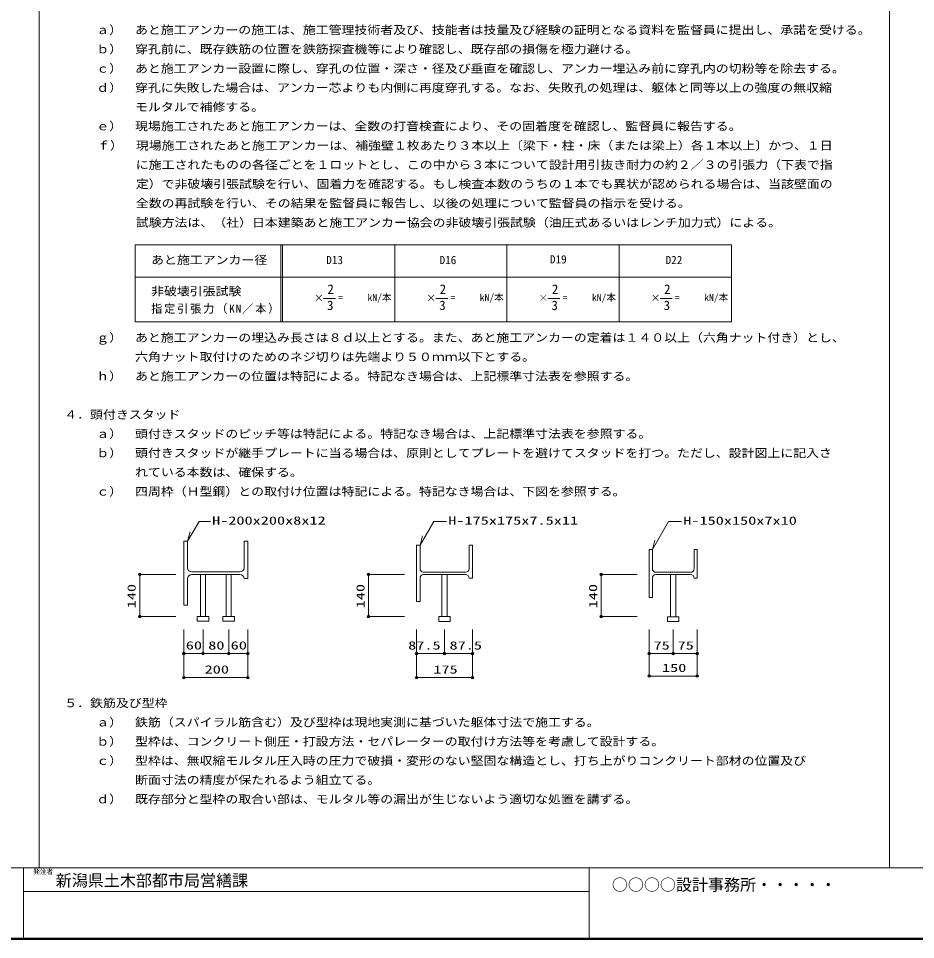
# Model space of a CAD drawing. Units: millimetres on the paper, with parts at other scales. Extents: x -397 to 404, y -278 to 276.
# Drawn here: x -170.5 to 109.3, y -278.2 to 9.2 of the extents above; entities that cross this region are included whole.
import ezdxf
from ezdxf.enums import TextEntityAlignment as Align

# ---------------------------------------------------------------- set-up
doc = ezdxf.new("R2010")
doc.units = ezdxf.units.MM
doc.header["$PDMODE"] = 32
doc.header["$PDSIZE"] = 0.8
for name, color, linetype, lineweight in [('4-0_補助線', 4, 'Continuous', 9), ('4-2_躯体', 4, 'Continuous', 9), ('4-3_壁\u3000下地', 4, 'Continuous', 13), ('4-7', 4, 'Continuous', 13), ('4-8_寸法', 3, 'Continuous', 18), ('4-9_文字', 5, 'Continuous', 25), ('4-B', 3, 'Continuous', 18), ('4-F', 2, 'Continuous', 18)]:
    doc.layers.add(name, color=color, linetype=linetype, lineweight=lineweight)
doc.layers.add('4-1_通り芯', color=4, linetype='Continuous')
doc.styles.add('ＭＳ ゴシック', font='')
doc.styles.get('ＭＳ ゴシック').set_extended_font_data('MS Gothic')

msp = doc.modelspace()

# ---------------------------------------------------------------- linework, layer by layer
at = {"layer": '4-0_補助線'}
for p, q in [((-132.663, -164.233), (-132.663, -177.393)), ((-121.419, -164.233), (-132.663, -164.233)), ((-61.283, -164.233), (-61.283, -177.393)), ((-50.039, -164.233), (-61.283, -164.233)), ((11.277, -164.233), (11.277, -177.393)), ((22.521, -164.233), (11.277, -164.233)), ((-121.419, -177.393), (-132.663, -177.393)), ((-50.039, -177.393), (-61.283, -177.393)), ((22.521, -177.393), (11.277, -177.393)), ((-118.923, -181.433), (-118.923, -188.933)), ((-112.923, -181.433), (-112.923, -188.933)), ((-104.923, -181.433), (-104.923, -188.933)), ((-98.923, -181.433), (-98.923, -188.933)), ((-46.343, -181.433), (-46.343, -188.933)), ((-37.603, -181.433), (-37.603, -188.933)), ((-28.843, -181.433), (-28.843, -188.933)), ((26.217, -181.433), (26.217, -188.933)), ((33.717, -181.433), (33.717, -188.933)), ((41.217, -181.433), (41.217, -188.933)), ((-118.923, -188.933), (-118.923, -196.433)), ((-98.923, -188.933), (-98.923, -196.433)), ((-46.343, -188.933), (-46.343, -196.433)), ((-28.843, -188.933), (-28.843, -196.433)), ((26.217, -188.933), (26.217, -195.933)), ((-98.923, -196.433), (-118.923, -196.433)), ((-46.343, -196.433), (-28.843, -196.433)), ((41.217, -195.933), (26.217, -195.933))]:
    msp.add_line(p, q, dxfattribs=at)
for points in [[(-118.923, -188.933), (-112.923, -188.933), (-104.923, -188.933), (-98.923, -188.933)], [(-46.343, -188.933), (-37.603, -188.933), (-28.843, -188.933)], [(26.217, -188.933), (33.717, -188.933), (41.217, -188.933), (41.217, -195.933)]]:
    msp.add_lwpolyline(points, dxfattribs=at)
for p in [(-132.663, -164.233), (-61.283, -164.233), (11.277, -164.233), (-132.663, -177.393), (-61.283, -177.393), (11.277, -177.393), (-118.923, -188.933), (-112.923, -188.933), (-104.923, -188.933), (-98.923, -188.933), (-46.343, -188.933), (-37.603, -188.933), (-28.843, -188.933), (26.217, -188.933), (33.717, -188.933), (41.217, -188.933), (-118.923, -196.433), (-98.923, -196.433), (-46.343, -196.433), (-28.843, -196.433), (26.217, -195.933), (41.217, -195.933)]:
    msp.add_point(p, dxfattribs=at)
at = {"layer": '4-2_躯体'}
for p, q in [((-117.723, -153.853), (-116.943, -150.953)), ((-45.243, -155.133), (-44.483, -152.233)), ((27.217, -156.433), (27.997, -153.533))]:
    msp.add_line(p, q, dxfattribs=at)
for points in [[(-117.723, -153.853), (-114.163, -147.713), (-110.603, -147.713)], [(-45.243, -155.133), (-40.963, -147.733), (-36.943, -147.733)], [(27.217, -156.433), (32.217, -147.753), (36.357, -147.753)]]:
    msp.add_lwpolyline(points, dxfattribs=at)
at = {"layer": '4-7', "color": 6}
for p, q in [((-88.623, -61.453), (-88.623, -85.453)), ((-88.123, -61.453), (-88.123, -85.453)), ((-53.123, -61.453), (-53.123, -85.453)), ((-18.123, -61.453), (-18.123, -85.453)), ((16.877, -61.453), (16.877, -85.453)), ((51.877, -61.453), (51.877, -85.453)), ((51.877, -71.453), (-134.123, -71.453)), ((51.877, -85.453), (-134.123, -85.453))]:
    msp.add_line(p, q, dxfattribs=at)
msp.add_lwpolyline([(51.877, -61.453), (-134.123, -61.453), (-134.123, -85.453)], dxfattribs=at)
at = {"layer": '4-8_寸法'}
for p, q in [((-113.723, -177.353), (-113.723, -164.253)), ((-112.123, -177.353), (-112.123, -164.253)), ((-105.723, -177.353), (-105.723, -164.253)), ((-104.123, -177.353), (-104.123, -164.253)), ((-38.403, -177.393), (-38.403, -164.273)), ((-36.803, -177.393), (-36.803, -164.273)), ((32.917, -177.433), (32.917, -164.273)), ((34.517, -177.433), (34.517, -164.273)), ((-114.723, -177.353), (-111.123, -177.353)), ((-114.723, -178.853), (-114.723, -177.353)), ((-111.123, -177.353), (-111.123, -178.853)), ((-106.723, -177.353), (-103.123, -177.353)), ((-106.723, -178.853), (-106.723, -177.353)), ((-103.123, -177.353), (-103.123, -178.853)), ((-39.403, -177.393), (-35.803, -177.393)), ((-39.403, -178.893), (-39.403, -177.393)), ((-35.803, -177.393), (-35.803, -178.893)), ((31.917, -177.433), (35.517, -177.433)), ((31.917, -178.933), (31.917, -177.433)), ((35.517, -177.433), (35.517, -178.933)), ((-114.723, -178.853), (-111.123, -178.853)), ((-106.723, -178.853), (-103.123, -178.853)), ((-39.403, -178.893), (-35.803, -178.893)), ((31.917, -178.933), (35.517, -178.933))]:
    msp.add_line(p, q, dxfattribs=at)
at = {"layer": '4-9_文字', "color": 7, "lineweight": 13}
for p, q in [((-75.335, -78.177), (-71.59, -78.177)), ((-40.334, -78.177), (-36.59, -78.177)), ((-5.334, -78.177), (-1.59, -78.177)), ((29.665, -78.177), (33.41, -78.177)), ((-388.443, -255.74), (403.556, -255.74)), ((-168.865, -278.156), (-168.865, -255.74)), ((7.556, -255.74), (7.556, -278.156)), ((-168.865, -263.14), (3.056, -263.14)), ((3.056, -263.14), (7.556, -263.14)), ((403.556, -278.156), (-397.444, -278.156)), ((403.556, -278.156), (-397.444, -278.156))]:
    msp.add_line(p, q, dxfattribs=at)
at = {"layer": '4-B'}
for p, q in [((-118.923, -173.853), (-118.923, -153.853)), ((-117.723, -153.853), (-118.923, -153.853)), ((-117.723, -153.853), (-117.723, -162.153)), ((-98.923, -153.853), (-100.123, -153.853)), ((-100.123, -153.853), (-100.123, -162.153)), ((-98.923, -165.553), (-98.923, -153.853)), ((-46.343, -155.133), (-46.343, -172.633)), ((-45.243, -155.133), (-46.343, -155.133)), ((-45.243, -155.133), (-45.243, -162.433)), ((-28.843, -155.133), (-29.943, -155.133)), ((-29.943, -155.133), (-29.943, -162.433)), ((-28.843, -165.373), (-28.843, -155.133)), ((26.217, -156.433), (27.217, -156.433)), ((26.217, -171.433), (26.217, -156.433)), ((27.217, -156.433), (27.217, -162.473)), ((40.217, -156.433), (41.217, -156.433)), ((40.217, -156.433), (40.217, -162.473)), ((41.217, -165.373), (41.217, -156.433)), ((-101.423, -163.453), (-116.423, -163.453)), ((-44.143, -163.533), (-31.043, -163.533)), ((28.317, -163.573), (39.117, -163.573)), ((-117.723, -173.853), (-117.723, -165.553)), ((-116.423, -164.253), (-101.423, -164.253)), ((-98.923, -165.553), (-100.123, -165.553)), ((-45.243, -172.633), (-45.243, -165.373)), ((-44.143, -164.273), (-31.043, -164.273)), ((-28.843, -165.373), (-29.943, -165.373)), ((27.217, -171.433), (27.217, -165.373)), ((28.317, -164.273), (39.117, -164.273)), ((41.217, -165.373), (40.217, -165.373)), ((27.217, -171.433), (26.217, -171.433)), ((-117.723, -173.853), (-118.923, -173.853)), ((-45.243, -172.633), (-46.343, -172.633))]:
    msp.add_line(p, q, dxfattribs=at)
for centre, radius, start, end in [((-116.423, -162.153), 1.3, 180, 270), ((-101.423, -162.153), 1.3, 270, 0), ((-44.143, -162.433), 1.1, 180, 270), ((-31.043, -162.433), 1.1, 270, 0), ((28.317, -162.473), 1.1, 180, 270), ((39.117, -162.473), 1.1, 270, 0), ((-116.423, -165.553), 1.3, 90, 180), ((-101.423, -165.553), 1.3, 0, 90), ((-44.143, -165.373), 1.1, 90, 180), ((-31.043, -165.373), 1.1, 0, 90), ((28.317, -165.373), 1.1, 90, 180), ((39.117, -165.373), 1.1, 0, 90)]:
    msp.add_arc(centre, radius, start, end, dxfattribs=at)
at = {"layer": '4-F'}
for p, q in [((-164.045, 275.444), (-164.045, -255.74)), ((101.221, -255.74), (101.221, 256.764)), ((403.556, -278.156), (-397.444, -278.156)), ((-397.244, -277.956), (403.356, -277.956)), ((403.156, -277.756), (-397.044, -277.756))]:
    msp.add_line(p, q, dxfattribs=at)

# ---------------------------------------------------------------- texts
at = {"layer": '4-0_補助線', "style": 'ＭＳ ゴシック', "width": 1.45}
for p in [(-133.163, -174.793), (-61.783, -174.793), (10.777, -174.793)]:
    msp.add_text('140', height=2.566, rotation=90, dxfattribs=at).set_placement(p, align=Align.BOTTOM_LEFT)
for s, p in [('60', (-118.298, -188.433)), ('80', (-111.298, -188.433)), ('60', (-104.298, -188.433)), ('87.5', (-48.943, -188.433)), ('87.5', (-36.032, -188.433)), ('75', (27.592, -188.433)), ('75', (35.092, -188.433)), ('150', (30.217, -195.433)), ('200', (-112.423, -195.933)), ('175', (-41.093, -195.933))]:
    msp.add_text(s, height=2.566, dxfattribs=at).set_placement(p, align=Align.BOTTOM_LEFT)
at = {"layer": '4-1_通り芯', "style": 'ＭＳ ゴシック', "width": 1.15}
for s, p in [('ａ）\u3000あと施工アンカーの施工は、施工管理技術者及び、技能者は技量及び経験の証明となる資料を監督員に提出し、承諾を受ける。', (-146.203, 3.567)), ('ｂ）\u3000穿孔前に、既存鉄筋の位置を鉄筋探査機等により確認し、既存部の損傷を極力避ける。', (-146.203, -2.433)), ('ｃ）\u3000あと施工アンカー設置に際し、穿孔の位置・深さ・径及び垂直を確認し、アンカー埋込み前に穿孔内の切粉等を除去する。', (-146.203, -8.473)), ('ｄ）\u3000穿孔に失敗した場合は、アンカー芯よりも内側に再度穿孔する。なお、失敗孔の処理は、躯体と同等以上の強度の無収縮', (-146.203, -14.453)), ('\u3000\u3000\u3000モルタルで補修する。', (-146.203, -20.473)), ('ｅ）\u3000現場施工されたあと施工アンカーは、全数の打音検査により、その固着度を確認し、監督員に報告する。', (-146.203, -26.453)), ('ｆ）\u3000現場施工されたあと施工アンカーは、補強壁１枚あたり３本以上〔梁下・柱・床（または梁上）各１本以上〕かつ、１日', (-145.969, -32.495)), ('\u3000\u3000\u3000に施工されたものの各径ごとを１ロットとし、この中から３本について設計用引抜き耐力の約２／３の引張力（下表で指', (-145.969, -38.495)), ('\u3000\u3000\u3000定）で非破壊引張試験を行い、固着力を確認する。もし検査本数のうちの１本でも異状が認められる場合は、当該壁面の', (-145.969, -44.495)), ('\u3000\u3000\u3000全数の再試験を行い、その結果を監督員に報告し、以後の処理について監督員の指示を受ける。', (-145.969, -50.495)), ('\u3000\u3000\u3000試験方法は、（社）日本建築あと施工アンカー協会の非破壊引張試験（油圧式あるいはレンチ加力式）による。', (-145.969, -56.535)), ('ｇ）\u3000あと施工アンカーの埋込み長さは８ｄ以上とする。また、あと施工アンカーの定着は１４０以上（六角ナット付き）とし、', (-146.203, -92.433)), ('\u3000\u3000\u3000六角ナット取付けのためのネジ切りは先端より５０ｍｍ以下とする。', (-146.203, -98.433)), ('ｈ）\u3000あと施工アンカーの位置は特記による。特記なき場合は、上記標準寸法表を参照する。', (-146.203, -104.473)), ('４．頭付きスタッド', (-156.203, -116.433)), ('ａ）\u3000頭付きスタッドのピッチ等は特記による。特記なき場合は、上記標準寸法表を参照する。', (-146.203, -122.433)), ('ｂ）\u3000頭付きスタッドが継手プレートに当る場合は、原則としてプレートを避けてスタッドを打つ。ただし、設計図上に記入さ', (-146.203, -128.433)), ('\u3000\u3000\u3000れている本数は、確保する。', (-146.203, -134.433)), ('ｃ）\u3000四周枠（Ｈ型鋼）との取付け位置は特記による。特記なき場合は、下図を参照する。', (-146.203, -140.433)), ('５．鉄筋及び型枠', (-156.203, -206.433)), ('ａ）\u3000鉄筋（スパイラル筋含む）及び型枠は現地実測に基づいた躯体寸法で施工する。', (-146.203, -212.433)), ('ｂ）\u3000型枠は、コンクリート側圧・打設方法・セパレーターの取付け方法等を考慮して設計する。', (-146.203, -218.433)), ('ｃ）\u3000型枠は、無収縮モルタル圧入時の圧力で破損・変形のない堅固な構造とし、打ち上がりコンクリート部材の位置及び', (-146.203, -224.433)), ('\u3000\u3000\u3000断面寸法の精度が保たれるよう組立てる。', (-146.203, -230.433)), ('ｄ）\u3000既存部分と型枠の取合い部は、モルタル等の漏出が生じないよう適切な処置を講ずる。', (-146.203, -236.433))]:
    msp.add_text(s, height=2.566, dxfattribs=at).set_placement(p, align=Align.BOTTOM_LEFT)
at = {"layer": '4-3_壁\u3000下地', "style": 'ＭＳ ゴシック', "width": 1.45}
for s, p in [('H-200x200x8x12', (-110.103, -149.463)), ('H-175x175x7.5x11', (-36.443, -149.483)), ('H-150x150x7x10', (36.857, -149.503))]:
    msp.add_text(s, height=2.566, dxfattribs=at).set_placement(p, align=Align.BOTTOM_LEFT)
at = {"layer": '4-7', "style": 'ＭＳ ゴシック', "width": 1.15}
for s, p in [('あと施工アンカー径', (-129.123, -68.193)), ('非破壊引張試験', (-129.123, -77.953))]:
    msp.add_text(s, height=2.566, dxfattribs=at).set_placement(p, align=Align.BOTTOM_LEFT)
at = {"layer": '4-7', "insert": (-129.123, -82.953), "char_height": 2.566, "attachment_point": 7, "style": 'ＭＳ ゴシック'}
msp.add_mtext('\\T1.16;指定引張力（KN／本）', dxfattribs=at)
at = {"layer": '4-9_文字', "color": 2, "style": 'ＭＳ ゴシック'}
for s, height, p in [('D13', 2.566, (-74.503, -68.193)), ('D16', 2.566, (-39.163, -68.193)), ('D19', 2.566, (-4.746, -67.977)), ('D22', 2.566, (31.337, -68.193)), ('2', 2.933, (-74.115, -77.572)), ('2', 2.933, (-39.115, -77.572)), ('2', 2.933, (-4.115, -77.572)), ('2', 2.933, (30.885, -77.572)), ('3', 2.933, (-74.241, -82.622)), ('3', 2.933, (-39.241, -82.622)), ('3', 2.933, (-4.241, -82.622)), ('3', 2.933, (30.759, -82.622))]:
    msp.add_text(s, height=height, dxfattribs=at).set_placement(p, align=Align.BOTTOM_LEFT)
at = {"layer": '4-9_文字', "color": 3, "style": 'ＭＳ ゴシック'}
for s, p in [('×', (-78.281, -79.719)), ('=', (-70.781, -79.589)), ('kN/本', (-61.616, -79.592)), ('×', (-43.281, -79.719)), ('=', (-35.781, -79.589)), ('kN/本', (-26.616, -79.592)), ('×', (-8.281, -79.719)), ('=', (-0.781, -79.589)), ('kN/本', (8.384, -79.592)), ('×', (26.719, -79.719)), ('=', (34.219, -79.589)), ('kN/本', (43.384, -79.592))]:
    msp.add_text(s, height=2.199, dxfattribs=at).set_placement(p, align=Align.BOTTOM_LEFT)
at = {"layer": '4-9_文字', "color": 7, "style": 'ＭＳ ゴシック'}
for s, height, p in [('発注者', 1.466, (-165.865, -258.14)), ('新潟県土木部都市局営繕課', 3.666, (-158.865, -262.64)), ('○○○○設計事務所・・・・・', 3.666, (14.566, -263.992))]:
    msp.add_text(s, height=height, dxfattribs=at).set_placement(p, align=Align.BOTTOM_LEFT)

doc.saveas('drawing.dxf')
